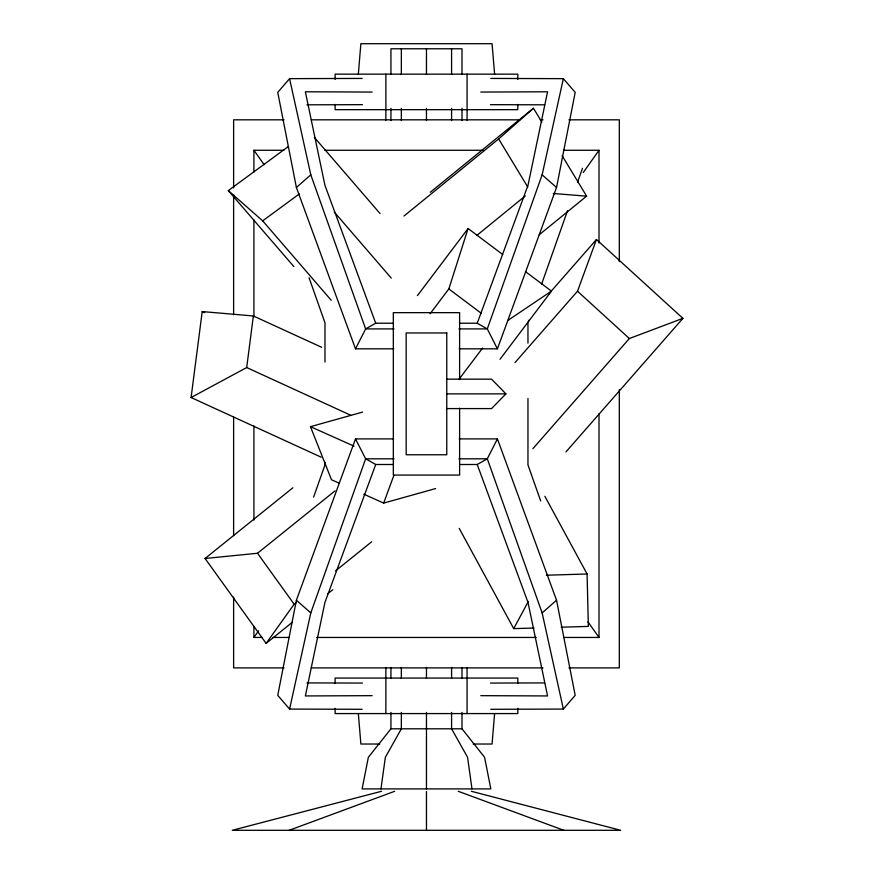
<?xml version="1.0" encoding="UTF-8"?>
<svg xmlns="http://www.w3.org/2000/svg" width="874" height="874" viewBox="0 0 874 874"><rect width="100%" height="100%" fill="white"/><g stroke="black" fill="none" stroke-linecap="round" stroke-linejoin="round"><path stroke-width="1.31" d="M358.34 74.148L360.875 43.7L492.062 43.7L494.597 74.148M494.597 713.577L492.062 744.025L473.129 744.025M321.119 457.157L191.1 397.528L202.211 311.57L253.362 315.973L321.621 347.284M191.1 397.528L246.697 367.55L253.362 315.973M380.955 788.905L385.358 757.288L401.352 728.807L401.352 712.441M393.715 438.901L355.51 438.901L296.395 600.22L277.746 695.343L289.578 709.076L362.164 709.295M459.211 348.824L497.415 348.824L556.541 187.506L575.19 92.382L563.359 78.649L490.773 78.431M289.578 709.076L310.794 612.903L365.638 458.817L355.51 438.901M497.415 348.824L487.299 328.908L542.142 174.822L563.359 78.649M430.074 313.777L448.832 288.933L468.082 228.507L502.725 254.52M313.613 497.098L324.975 464.913L324.975 462.204M528.868 320.245L527.962 322.812L527.962 343.111M541.596 284.192L567.499 210.787M577.495 182.458L582.499 168.3M393.082 464.498L375.722 464.498L324.909 602.503L305.365 695.944L372.138 695.66M363.792 494.192L383.675 503.085L393.792 475.598M459.855 323.227L477.215 323.227L528.027 185.222L547.561 91.781L480.798 92.065M514.983 362.612L577.495 291.217L596.461 239.498L682.9 318.354L565.948 451.913M393.715 348.824L355.51 348.824L365.638 328.908L375.722 323.227L393.082 323.227M459.211 438.901L497.415 438.901L487.299 458.817L477.215 464.498L459.855 464.498M534.08 628.024L513.726 628.635L528.333 601.388M262.102 637.452L253.919 637.452L258.649 630.788M583.253 172.517L599.007 150.273L563.544 150.273M292.888 487.768L205.062 558.486L266.122 643.395L294.145 604.207L296.264 602.503M417.444 295.598L468.082 228.507M458.894 379.425L482.546 348.103M499.994 359.28L551.45 291.108L525.46 271.596M390.94 712.441L390.94 728.807L368.358 757.288L362.109 788.905L490.827 788.905L484.578 757.288L461.996 728.807L461.996 712.441M362.164 78.431L289.578 78.649L277.746 92.382L296.395 187.506L355.51 348.824M490.773 709.295L563.359 709.076L575.19 695.343L556.541 600.22L497.415 438.901M548.785 293.948L596.461 239.498M532.9 448.679L629.356 338.522L682.9 318.354M446.822 379.152L491.581 379.152L505.926 393.868L491.581 408.584L446.822 408.584M296.395 187.506L310.794 174.822L289.578 78.649M404.039 215.987L498.661 138.933L533.457 108.256L541.858 122.131M563.359 709.076L542.142 612.903L556.541 600.22M430.27 192.291L533.457 108.256M476.942 235.335L525.296 195.951M539.236 234.745L586.618 196.158L562.135 155.681M205.062 558.486L257.502 553.264L335.015 490.86M335.55 570.875L371.658 541.804M266.122 643.395L292.582 622.091M327.499 593.981L332.786 589.721M293.915 266.636L228.3 190.598L288.354 146.548M228.3 190.598L262.681 220.838L299.312 193.962M507.805 320.474L551.45 291.108M289.13 830.3L394.677 791.298M338.937 483.071L331.486 479.739L310.467 426.676L362.568 412.113M383.675 503.085L435.591 488.577M381.545 791.287L232.255 830.3L620.671 830.3L471.381 791.287M546.381 575.212L587.088 573.989L588.355 626.396L561.217 627.215M306.982 104.814L362.47 104.662M490.467 683.064L544.6 682.911M284.05 119.825L233.62 119.825L233.62 187.997M311.308 119.825L519.822 119.825M540.263 119.825L542.994 119.825M568.887 119.825L619.316 119.825L619.316 261.61M253.919 172.102L253.919 150.273L283.93 150.273M324.855 150.273L483.071 150.273M394.021 328.908L365.638 328.908L310.794 174.822M458.916 328.908L487.299 328.908L477.215 323.227M446.669 393.868L505.926 393.868M394.021 458.817L365.638 458.817L375.722 464.498M458.916 458.817L487.299 458.817L542.142 612.903M273.016 637.452L289.381 637.452M316.661 637.452L536.265 637.452M563.544 637.452L599.007 637.452L599.007 413.653M284.05 667.9L233.62 667.9L233.62 597.008M311.308 667.9L542.994 667.9M568.887 667.9L619.316 667.9L619.316 389.771M390.94 728.807L461.996 728.807M379.808 744.025L360.875 744.025L358.34 713.577M490.467 104.662L544.6 104.814M306.982 682.911L362.47 683.064M372.138 92.065L305.365 91.781L324.909 185.222L375.722 323.227M480.798 695.66L547.561 695.944L528.027 602.503L477.215 464.498M553.253 193.493L586.618 196.158M458.26 791.298L563.806 830.3M310.467 426.676L353.97 446.133M202.211 311.57L204.691 312.706M246.697 367.55L350.944 415.358M448.832 288.933L481.454 313.427M542.142 174.822L556.541 187.506M296.395 600.22L310.794 612.903M577.495 291.217L629.356 338.522M314.422 137.491L380.037 213.529M334.294 212.087L391.257 278.096M262.681 220.838L331.202 300.252M257.502 553.264L294.145 604.207M253.919 150.273L264.167 164.727M587.984 621.884L599.007 637.452M498.661 138.933L527.787 187.091M544.863 496.301L587.088 573.989M459.221 528.377L513.726 628.635M540.689 500.966L527.962 464.913L527.962 398.599M309.068 277.746L324.975 322.812L324.975 362.065M471.982 788.905L467.579 757.288L451.585 728.807L451.585 712.441M599.007 150.273L599.007 243.07M517.812 79.414L517.812 74.148L335.124 74.148L335.124 79.414M517.812 104.41L517.812 109.676L335.124 109.676L335.124 104.41M517.812 683.315L517.812 678.06L335.124 678.06L335.124 683.315M517.812 708.311L517.812 713.577L335.124 713.577L335.124 708.311M467.066 74.148L467.066 120.262M467.066 667.463L467.066 713.577M461.996 74.487L461.996 48.78L390.94 48.78L390.94 74.487M461.996 108.321L461.996 120.503M461.996 667.452L461.996 678.355M459.615 379.534L459.615 312.663L393.322 312.663L393.322 475.063L459.615 475.063L459.615 408.191M451.585 48.78L451.585 74.487M451.585 108.321L451.585 120.503M451.585 667.452L451.585 678.355M426.468 48.78L426.468 74.487M426.468 108.321L426.468 120.503M426.468 667.452L426.468 678.355M426.468 712.441L426.468 788.905M426.468 791.571L426.468 830.3M401.352 48.78L401.352 74.487M401.352 108.321L401.352 120.503M401.352 667.452L401.352 678.355M390.94 108.321L390.94 120.503M390.94 667.452L390.94 678.355M385.871 74.148L385.871 120.262M385.871 667.463L385.871 713.577M253.919 219.866L253.919 316.759M253.919 425.933L253.919 520.096M253.919 626.538L253.919 637.452M233.62 194.804L233.62 314.782M233.62 417.04L233.62 535.653M446.767 332.961L406.17 332.961L406.17 454.764L446.767 454.764L446.767 332.961"/></g></svg>
